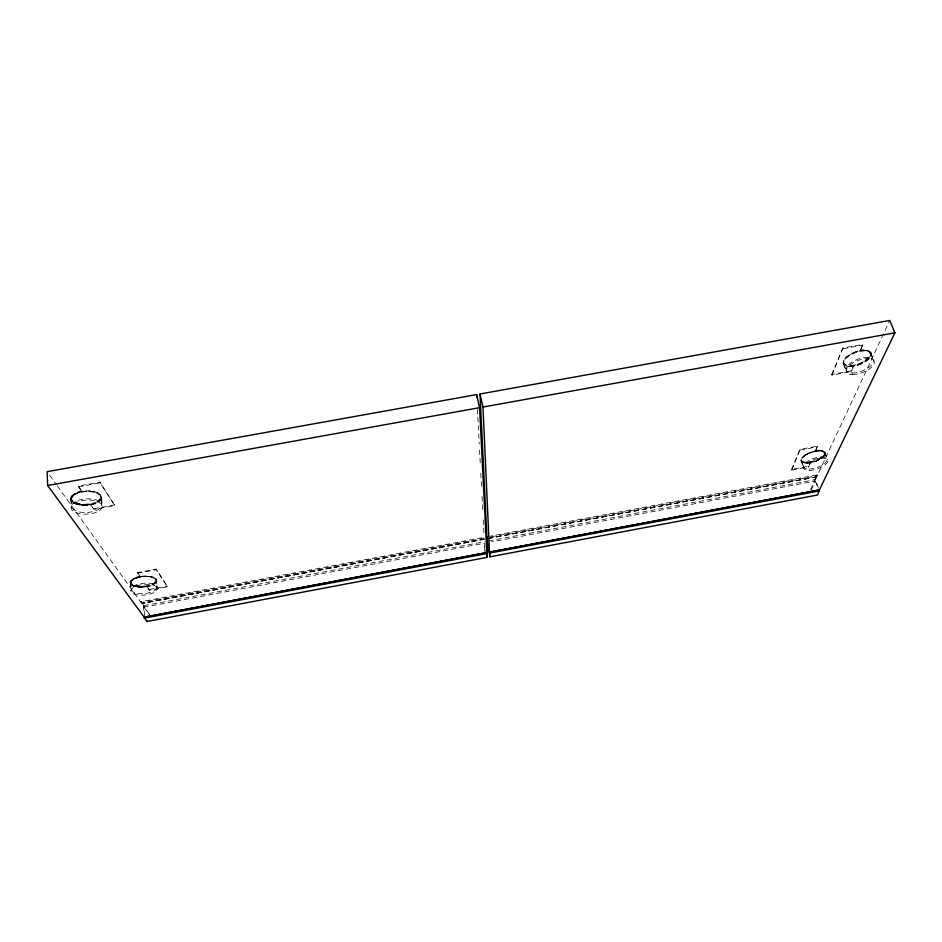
<?xml version="1.0" encoding="UTF-8"?>
<svg xmlns="http://www.w3.org/2000/svg" width="942" height="942" viewBox="0 0 942 942"><rect width="100%" height="100%" fill="white"/><g stroke="black" fill="none" stroke-linecap="round" stroke-linejoin="round"><path stroke-width="0.71" stroke-dasharray="4.71 3.53" d="M484.176 539.342L142.207 603.504L484.141 539.236M791.551 469.457L800.029 449.416L817.397 446.19L815.69 451.124L821.836 450.829L824.957 452.337A12.564 4.957 -18.8 0 1 821.648 458.307L816.149 461.18L810.473 462.781L808.636 466.902L791.763 470.058L791.551 469.457L808.424 466.314L810.261 462.181L815.937 460.579L821.424 457.706A12.552 4.969 -18.8 0 0 824.733 451.724L821.612 450.217L816.102 450.382L815.69 451.124M831.727 374.445L842.89 348.034L862.837 344.431L860.552 350.824L867.511 350.683L870.914 352.826A14.648 6.429 -21.4 0 1 866.652 360.68L860.211 364.271L853.676 366.179L851.262 371.595L831.974 375.104L831.727 374.445L851.003 370.936L853.417 365.52L859.952 363.612L866.381 360.021A14.636 6.441 -21.4 0 0 870.644 352.167L867.241 350.012L861 349.988L860.552 350.824M791.763 470.058L800.029 449.416M831.974 375.104L842.89 348.034M815.466 450.512L817.397 446.19M860.282 350.153L862.837 344.431M488.203 536.563L817.02 474.909L810.544 489.769M818.339 487.532L815.478 479.584L889.731 320.457M811.038 490.311L815.372 481.068L491.63 541.874M71.533 497.541L74.218 494.161A14.872 6.818 -2.9 0 1 91.527 491.065L94.906 491.759A14.424 6.618 -2.9 0 1 100.818 497.635L98.062 500.956A14.884 6.818 -2.9 0 1 81.036 504.017L77.668 503.358A14.424 6.618 -2.9 0 1 71.533 497.541L71.568 498.283A14.436 6.606 -2.9 0 0 77.703 504.088L81.071 504.759A14.884 6.818 -2.9 0 0 98.109 501.697L100.853 498.365A14.436 6.606 -3 0 0 94.954 492.501L91.562 491.806A14.884 6.818 -3 0 0 74.253 494.903M71.568 498.283L74.253 494.903M155.948 580.884L153.381 583.487A12.752 5.181 -5.3 0 1 138.662 586.218L135.836 585.783A12.364 5.016 -5.3 0 1 131.032 581.461L133.552 578.812A12.741 5.181 -5.3 0 1 148.483 576.057L151.309 576.516A12.364 5.016 -5.3 0 1 155.948 580.884M81.742 491.7L81.695 490.959L75.313 492.901L71.145 496.269A15.296 7.006 -2.9 0 0 75.042 502.981L81.954 504.535L90.691 504.076L93.894 509.422L114.83 505.607L100.064 482.151L78.351 486.072L81.742 491.7L75.348 493.643L71.18 497.011A15.296 7.006 -2.9 0 0 75.077 503.711L81.989 505.265L90.726 504.806L93.894 509.422M140.181 576.869L140.134 576.198L134.565 577.823L130.797 580.496A13.106 5.322 -5.3 0 0 133.623 585.547L139.404 586.595L146.881 586.054L149.319 590.175L167.44 586.784L156.337 569.074L137.626 572.548L140.181 576.869L134.612 578.494L130.844 581.155A13.106 5.322 -5.3 0 0 133.67 586.207L139.451 587.255L146.928 586.701L149.319 590.175M149.26 589.527L167.393 586.136M484.212 538.141L141.076 602.503L141.017 601.667L484.047 537.34M491.265 536.822L817.303 475.675L817.02 474.909M141.017 601.667L142.136 603.233L484.129 539.071M488.286 538.282L816.161 476.782M488.297 538.459L816.066 476.958M488.333 538.553L816.172 477.041M57.332 485.919L143.419 605.765L484.412 541.744M488.557 540.967L815.478 479.584M144.585 615.727L143.949 607.19L484.6 543.193L485.048 551.706M137.673 573.219L156.396 569.733L167.44 586.784M800.241 450.029L817.621 446.802M93.859 508.692L114.783 504.888M78.386 486.826L100.111 482.905L114.83 505.607M843.149 348.705L863.107 345.102M143.949 607.19L149.495 614.902M142.242 603.386L149.66 614.62M49.655 475.239L56.473 484.73M78.351 486.072L81.695 490.959M137.626 572.548L140.134 576.198M870.644 352.167L870.914 352.826M870.738 352.779L873.976 360.798M870.384 353.014L873.081 359.679M870.043 352.967L870.314 353.639M853.417 365.52L853.676 366.179M851.003 370.936L851.262 371.595M843.655 362.835L843.914 363.494M843.867 364.107L846.469 370.759M843.526 364.33L846.646 372.325M824.733 451.724L827.476 459.578M824.509 452.478L826.735 458.554M824.25 452.348L824.474 452.949M810.261 462.181L810.473 462.781M815.372 481.068L818.645 490.181M808.424 466.314L808.636 466.902M801.489 460.438L801.701 461.038M801.689 461.498L803.856 467.55M800.947 460.45L803.55 467.727M484.859 551.082L484.365 543.346M156.337 569.074L156.396 569.733M156.737 581.026A13.247 5.381 -5.3 0 1 136.402 586.878A13.247 5.381 -5.3 0 1 137.508 577.458A13.247 5.381 -5.3 0 1 156.737 581.026L157.373 588.938A13.294 5.322 -5.4 0 1 136.979 594.791A13.294 5.322 -5.4 0 1 138.097 585.465A13.294 5.322 -5.4 0 1 157.373 588.938M156.36 581.108A12.882 5.228 -5.3 0 1 136.472 586.713A12.882 5.228 -5.3 0 1 137.815 577.54A12.882 5.228 -5.3 0 1 156.36 581.108L156.89 587.702A12.917 5.181 -5.4 0 1 136.955 593.307A12.917 5.181 -5.4 0 1 138.309 584.205A12.917 5.181 -5.4 0 1 156.89 587.702M155.995 579.554L156.054 580.213M146.881 586.054L146.928 586.701M143.419 605.765L143.973 613.007M131.032 582.792L131.079 583.451M130.726 582.556L131.197 589.197M130.173 581.932L130.914 590.622M101.677 497.717A15.472 7.077 -3 0 1 78.327 504.677A15.472 7.077 -3 0 1 78.669 492.383A15.472 7.077 -3 0 1 101.677 497.717L102.219 506.549A15.519 7.018 -3.1 0 1 78.787 513.508A15.519 7.018 -3.1 0 1 79.128 501.321A15.519 7.018 -3.1 0 1 102.219 506.549M101.241 497.823A15.037 6.888 -3 0 1 78.398 504.465A15.037 6.888 -3 0 1 79.046 492.501A15.037 6.888 -3 0 1 101.241 497.823L101.689 505.183A15.084 6.829 -3.1 0 1 78.775 511.824A15.084 6.829 -3.1 0 1 79.434 499.955A15.084 6.829 -3.1 0 1 101.689 505.183M100.064 482.151L100.111 482.905M100.735 495.892L100.782 496.634M90.691 504.076L90.726 504.806M477.406 409.158L479.254 444.129M479.56 449.958L480.408 465.984M480.785 473.273L481.633 489.298M482.021 496.575L482.787 511.153M483.258 519.89L483.941 533.007M71.203 498.836L71.568 506.254M70.768 498.942L71.203 507.844M70.579 498.141L70.615 498.883M131.939 580.767L131.079 582.121A12.364 5.016 -5.3 0 0 135.883 586.442L138.709 586.878A12.752 5.169 -5.3 0 0 153.428 584.146L155.995 581.544A12.364 5.016 -5.3 0 0 151.368 577.175L148.53 576.716A12.752 5.169 -5.3 0 0 133.599 579.483L131.939 580.767M848.53 355.299L846.104 357.265A13.812 6.076 -21.4 0 0 844.633 364.154L846.411 365.06A14.248 6.264 -21.4 0 0 862.012 362.258L867.429 358.561A13.812 6.076 -21.4 0 0 869.125 351.602L867.37 350.671A14.236 6.264 -21.4 0 0 851.533 353.497L848.53 355.299M848.789 355.958L846.363 357.925A13.812 6.064 -21.4 0 0 844.892 364.825L846.67 365.72A14.248 6.264 -21.4 0 0 862.271 362.917L867.7 359.22A13.812 6.064 -21.4 0 0 869.395 352.273L867.641 351.331A14.248 6.253 -21.4 0 0 851.792 354.168L848.789 355.958M805.386 454.668L803.349 456.211A11.846 4.686 -18.8 0 0 802.419 461.403L804.044 462.027A12.222 4.828 -18.8 0 0 817.68 459.508L822.272 456.599A11.846 4.686 -18.8 0 0 823.367 451.359L821.754 450.7A12.211 4.828 -18.8 0 0 807.93 453.255L805.386 454.668M805.598 455.28L803.561 456.811A11.846 4.675 -18.8 0 0 802.631 462.004L804.256 462.628A12.222 4.828 -18.8 0 0 817.903 460.108L822.484 457.2A11.846 4.675 -18.8 0 0 823.591 451.96L821.977 451.312A12.211 4.828 -18.8 0 0 808.154 453.867L805.598 455.28M852.345 373.02A14.436 6.276 -21.3 0 0 873.375 361.328A14.436 6.276 -21.3 0 0 853.534 361.175A14.436 6.276 -21.3 0 0 852.345 373.02M849.743 366.391A14.389 6.323 -21.4 0 0 870.679 354.663A14.389 6.323 -21.4 0 0 850.873 354.463A14.389 6.323 -21.4 0 0 849.743 366.391M809.19 469.069A12.376 4.828 -18.7 0 0 827.088 459.767A12.376 4.828 -18.7 0 0 809.531 460.214A12.376 4.828 -18.7 0 0 809.19 469.069M807.023 463.052A12.34 4.875 -18.8 0 0 824.862 453.714A12.34 4.875 -18.8 0 0 807.341 454.115A12.34 4.875 -18.8 0 0 807.023 463.052M809.567 470.447A12.741 4.969 -18.7 0 0 827.877 460.815A12.741 4.969 -18.7 0 0 809.684 461.415A12.741 4.969 -18.7 0 0 809.567 470.447M806.976 463.217A12.693 5.016 -18.8 0 0 825.204 453.549A12.693 5.016 -18.8 0 0 807.047 454.103A12.693 5.016 -18.8 0 0 806.976 463.217M852.793 374.575A14.86 6.441 -21.2 0 0 874.317 362.47A14.86 6.441 -21.2 0 0 853.735 362.482A14.86 6.441 -21.2 0 0 852.793 374.575M849.672 366.615A14.801 6.5 -21.4 0 0 871.079 354.463A14.801 6.5 -21.4 0 0 850.555 354.428A14.801 6.5 -21.4 0 0 849.672 366.615"/><path stroke-width="1.41" d="M487.144 557.346L486.79 552.542L144.114 617.234L146.917 621.532L487.132 557.358L486.661 552.73M489.816 556.84L489.522 552.153L819.481 489.993L817.538 495.009L489.816 556.84L489.369 552.224M894.9 332.82L819.293 490.181L489.51 552.318L487.108 541.238L480.02 393.992L889.731 320.457L894.9 332.82L482.987 407.05L489.51 552.318M146.917 621.532L146.87 620.342M144.114 617.234L486.814 552.671M489.522 552.153L819.481 489.993M144.35 618.129L486.955 553.566M489.675 553.06L819.54 490.9M47.642 485.507L479.596 407.662L476.628 394.592L47.1 471.683L47.642 485.507L144.291 617.363L486.802 552.824L479.596 407.662M480.02 393.992L482.987 407.05M486.932 537.635L486.755 536.834L487.697 551.282L487.297 542.686M476.628 394.592L476.782 397.512"/></g></svg>
